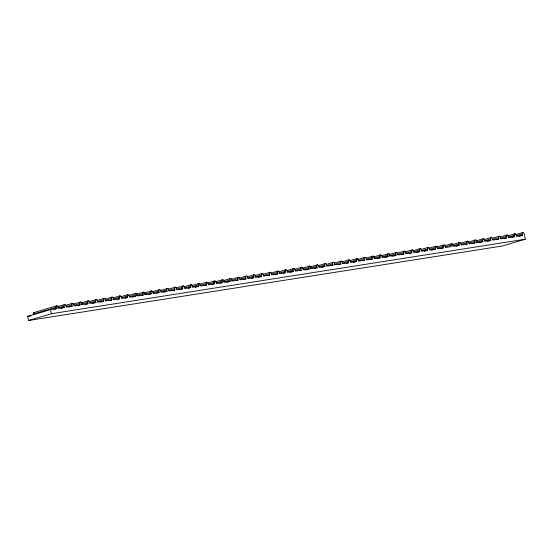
<?xml version="1.0" encoding="UTF-8"?>
<svg xmlns="http://www.w3.org/2000/svg" width="553" height="553" viewBox="0 0 553 553"><rect width="100%" height="100%" fill="white"/><g stroke="black" fill="none" stroke-linecap="round" stroke-linejoin="round"><path stroke-width="0.83" d="M33.947 312.563L56.786 305.788A1.403 0.995 73.5 0 1 58.079 306.998L58.39 308.367L64.314 307.44L64.003 306.072A1.403 0.995 73.5 0 1 64.68 304.544A1.403 0.995 73.5 0 1 65.98 305.761L66.284 307.129L72.208 306.196L71.904 304.827A1.403 0.995 73.5 0 1 72.581 303.307A1.403 0.995 73.5 0 1 73.881 304.516L74.185 305.885L80.109 304.952L79.805 303.583A1.403 0.995 73.5 0 1 80.482 302.062A1.403 0.995 73.5 0 1 81.775 303.272L82.086 304.641L88.01 303.715L87.699 302.346A1.403 0.995 73.5 0 1 88.383 300.818A1.403 0.995 73.5 0 1 89.676 302.035L89.987 303.403L95.911 302.47L95.6 301.102A1.403 0.995 73.5 0 1 96.277 299.581A1.403 0.995 73.5 0 1 97.577 300.791L97.881 302.159L103.805 301.226L103.501 299.857A1.403 0.995 73.5 0 1 104.178 298.337A1.403 0.995 73.5 0 1 105.471 299.553L105.782 300.915L111.706 299.989L111.395 298.62A1.403 0.995 73.5 0 1 112.079 297.092A1.403 0.995 73.5 0 1 113.372 298.309L113.683 299.678L119.607 298.744L119.296 297.376A1.403 0.995 73.5 0 1 119.973 295.855A1.403 0.995 73.5 0 1 121.273 297.065L121.577 298.433L127.501 297.5L127.197 296.132A1.403 0.995 73.5 0 1 127.874 294.611A1.403 0.995 73.5 0 1 129.167 295.827L129.478 297.189L135.402 296.263L135.091 294.894A1.403 0.995 73.5 0 1 135.775 293.366A1.403 0.995 73.5 0 1 137.068 294.583L137.379 295.952L143.303 295.019L142.992 293.65A1.403 0.995 73.5 0 1 143.669 292.129A1.403 0.995 73.5 0 1 144.969 293.339L145.273 294.708L151.204 293.774L150.893 292.413A1.403 0.995 73.5 0 1 151.57 290.885A1.403 0.995 73.5 0 1 152.87 292.102L153.174 293.47L159.098 292.537L158.794 291.168A1.403 0.995 73.5 0 1 159.471 289.648A1.403 0.995 73.5 0 1 160.764 290.857L161.075 292.226L166.999 291.293L166.688 289.924A1.403 0.995 73.5 0 1 167.372 288.403A1.403 0.995 73.5 0 1 168.665 289.613L168.976 290.982L174.9 290.055L174.589 288.687A1.403 0.995 73.5 0 1 175.266 287.159A1.403 0.995 73.5 0 1 176.566 288.376L176.87 289.744L182.794 288.811L182.49 287.442A1.403 0.995 73.5 0 1 183.167 285.922A1.403 0.995 73.5 0 1 184.46 287.131L184.771 288.5L190.695 287.567L190.384 286.198A1.403 0.995 73.5 0 1 191.068 284.677A1.403 0.995 73.5 0 1 192.361 285.887L192.672 287.256L198.596 286.33L198.285 284.961A1.403 0.995 73.5 0 1 198.962 283.433A1.403 0.995 73.5 0 1 200.262 284.65L200.566 286.019L206.49 285.085L206.186 283.717A1.403 0.995 73.5 0 1 206.863 282.196A1.403 0.995 73.5 0 1 208.156 283.406L208.467 284.774L214.391 283.841L214.087 282.472A1.403 0.995 73.5 0 1 214.764 280.952A1.403 0.995 73.5 0 1 216.057 282.161L216.368 283.53L222.292 282.604L221.981 281.235A1.403 0.995 73.5 0 1 222.659 279.707A1.403 0.995 73.5 0 1 223.958 280.924L224.269 282.293L230.193 281.359L229.882 279.991A1.403 0.995 73.5 0 1 230.56 278.47A1.403 0.995 73.5 0 1 231.859 279.68L232.163 281.048L238.087 280.115L237.783 278.747A1.403 0.995 73.5 0 1 238.461 277.226A1.403 0.995 73.5 0 1 239.753 278.436L240.064 279.804L245.988 278.878L245.677 277.509A1.403 0.995 73.5 0 1 246.362 275.982A1.403 0.995 73.5 0 1 247.654 277.198L247.965 278.567L253.889 277.634L253.578 276.265A1.403 0.995 73.5 0 1 254.256 274.744A1.403 0.995 73.5 0 1 255.555 275.954L255.859 277.323L261.783 276.389L261.479 275.021A1.403 0.995 73.5 0 1 262.157 273.5A1.403 0.995 73.5 0 1 263.449 274.717L263.76 276.078L269.684 275.152L269.373 273.783A1.403 0.995 73.5 0 1 270.058 272.256A1.403 0.995 73.5 0 1 271.35 273.472L271.661 274.841L277.585 273.908L277.274 272.539A1.403 0.995 73.5 0 1 277.952 271.018A1.403 0.995 73.5 0 1 279.251 272.228L279.555 273.597L285.479 272.664L285.175 271.295A1.403 0.995 73.5 0 1 285.853 269.774A1.403 0.995 73.5 0 1 287.152 270.991L287.456 272.353L293.38 271.426L293.076 270.058A1.403 0.995 73.5 0 1 293.754 268.53A1.403 0.995 73.5 0 1 295.046 269.746L295.357 271.115L301.281 270.182L300.97 268.813A1.403 0.995 73.5 0 1 301.648 267.293A1.403 0.995 73.5 0 1 302.947 268.502L303.258 269.871L309.182 268.938L308.871 267.576A1.403 0.995 73.5 0 1 309.549 266.048A1.403 0.995 73.5 0 1 310.848 267.265L311.152 268.634L317.076 267.7L316.772 266.332A1.403 0.995 73.5 0 1 317.45 264.811A1.403 0.995 73.5 0 1 318.742 266.021L319.053 267.389L324.977 266.456L324.666 265.087A1.403 0.995 73.5 0 1 325.351 263.567A1.403 0.995 73.5 0 1 326.643 264.776L326.954 266.145L332.878 265.219L332.567 263.85A1.403 0.995 73.5 0 1 333.245 262.322A1.403 0.995 73.5 0 1 334.544 263.539L334.848 264.908L340.772 263.975L340.468 262.606A1.403 0.995 73.5 0 1 341.146 261.085A1.403 0.995 73.5 0 1 342.438 262.295L342.749 263.663L348.673 262.73L348.362 261.362A1.403 0.995 73.5 0 1 349.047 259.841A1.403 0.995 73.5 0 1 350.339 261.051L350.65 262.419L356.574 261.493L356.263 260.124A1.403 0.995 73.5 0 1 356.941 258.597A1.403 0.995 73.5 0 1 358.24 259.813L358.544 261.182L364.468 260.249L364.164 258.88A1.403 0.995 73.5 0 1 364.842 257.359A1.403 0.995 73.5 0 1 366.141 258.569L366.445 259.938L372.369 259.004L372.065 257.636A1.403 0.995 73.5 0 1 372.743 256.115A1.403 0.995 73.5 0 1 374.035 257.325L374.346 258.693L380.27 257.767L379.959 256.398A1.403 0.995 73.5 0 1 380.644 254.871A1.403 0.995 73.5 0 1 381.936 256.087L382.247 257.456L388.171 256.523L387.86 255.154A1.403 0.995 73.5 0 1 388.538 253.633A1.403 0.995 73.5 0 1 389.837 254.843L390.142 256.212L396.066 255.279L395.761 253.91A1.403 0.995 73.5 0 1 396.439 252.389A1.403 0.995 73.5 0 1 397.731 253.599L398.042 254.968L403.966 254.041L403.655 252.673A1.403 0.995 73.5 0 1 404.34 251.145A1.403 0.995 73.5 0 1 405.632 252.362L405.943 253.73L411.867 252.797L411.556 251.428A1.403 0.995 73.5 0 1 412.234 249.908A1.403 0.995 73.5 0 1 413.533 251.117L413.838 252.486L419.762 251.553L419.457 250.184A1.403 0.995 73.5 0 1 420.135 248.663A1.403 0.995 73.5 0 1 421.427 249.88L421.739 251.242L427.663 250.315L427.351 248.947A1.403 0.995 73.5 0 1 428.036 247.419A1.403 0.995 73.5 0 1 429.328 248.636L429.64 250.004L435.564 249.071L435.252 247.703A1.403 0.995 73.5 0 1 435.93 246.182A1.403 0.995 73.5 0 1 437.229 247.391L437.534 248.76L443.458 247.827L443.153 246.458A1.403 0.995 73.5 0 1 443.831 244.938A1.403 0.995 73.5 0 1 445.13 246.154L445.435 247.516L451.359 246.59L451.054 245.221A1.403 0.995 73.5 0 1 451.732 243.693A1.403 0.995 73.5 0 1 453.025 244.91L453.336 246.279L459.26 245.345L458.949 243.977A1.403 0.995 73.5 0 1 459.633 242.456A1.403 0.995 73.5 0 1 460.925 243.666L461.237 245.034L467.161 244.101L466.85 242.739A1.403 0.995 73.5 0 1 467.527 241.212A1.403 0.995 73.5 0 1 468.826 242.428L469.131 243.797L475.055 242.864L474.75 241.495A1.403 0.995 73.5 0 1 475.428 239.974A1.403 0.995 73.5 0 1 476.721 241.184L477.032 242.553L482.956 241.62L482.645 240.251A1.403 0.995 73.5 0 1 483.329 238.73A1.403 0.995 73.5 0 1 484.622 239.94L484.933 241.308L490.857 240.382L490.546 239.014A1.403 0.995 73.5 0 1 491.223 237.486A1.403 0.995 73.5 0 1 492.523 238.702L492.827 240.071L498.751 239.138L498.447 237.769A1.403 0.995 73.5 0 1 499.124 236.249A1.403 0.995 73.5 0 1 500.417 237.458L500.728 238.827L506.652 237.894L506.348 236.525A1.403 0.995 73.5 0 1 507.025 235.004A1.403 0.995 73.5 0 1 508.318 236.214L508.629 237.583L514.553 236.656L514.242 235.288A1.403 0.995 73.5 0 1 514.919 233.76A1.403 0.995 73.5 0 1 516.219 234.977L516.523 236.345L522.454 235.412L522.143 234.043A1.403 0.995 73.5 0 1 522.82 232.523A1.403 0.995 73.5 0 1 524.12 233.732L525.35 239.207L502.511 245.981L28.576 320.491L27.65 316.385L50.489 309.611L56.413 308.678L56.102 307.309A1.403 0.995 73.5 0 1 56.786 305.788M57.339 306.721L64.68 304.544M56.102 307.309L33.263 314.083A1.403 0.995 73.5 0 1 33.512 312.798A1.403 0.995 73.5 0 1 34.535 312.701M65.24 305.484L72.581 303.307M57.477 308.007L64.003 306.072M53.966 309.404L56.413 308.678M73.141 304.24L80.482 302.062M66.194 306.521L71.904 304.827M61.051 308.408L64.314 307.44M81.858 302.754L88.383 300.818M74.095 305.277L79.805 303.583M68.945 307.164L72.208 306.196M88.936 301.758L96.277 299.581M81.173 304.281L87.699 302.346M78.478 305.436L80.109 304.952M28.576 320.491L51.415 313.717L525.35 239.207M96.837 300.514L104.178 298.337M89.89 302.795L95.6 301.102M85.563 304.44L88.01 303.715M104.738 299.27L112.079 297.092M97.791 301.551L103.501 299.857M92.648 303.438L95.911 302.47M113.448 297.791L119.973 295.855M105.685 300.314L111.395 298.62M100.542 302.194L103.805 301.226M120.533 296.788L127.874 294.611M112.771 299.311L119.296 297.376M110.075 300.473L111.706 299.989M128.434 295.544L135.775 293.366M121.487 297.825L127.197 296.132M117.16 299.47L119.607 298.744M136.328 294.307L143.669 292.129M129.381 296.588L135.091 294.894M125.054 298.226L127.501 297.5M144.229 293.062L151.57 290.885M136.467 295.585L142.992 293.65M132.139 297.231L135.402 296.263M152.13 291.818L159.471 289.648M144.368 294.341L150.893 292.413M141.672 295.502L143.303 295.019M160.031 290.581L167.372 288.403M153.084 292.862L158.794 291.168M148.757 294.5L151.204 293.774M167.925 289.337L175.266 287.159M160.978 291.618L166.688 289.924M156.651 293.263L159.098 292.537M175.826 288.099L183.167 285.922M168.879 290.38L174.589 288.687M163.736 292.261L166.999 291.293M183.727 286.855L191.068 284.677M176.78 289.136L182.49 287.442M173.269 290.532L174.9 290.055M191.621 285.611L198.962 283.433M184.674 287.892L190.384 286.198M180.347 289.537L182.794 288.811M199.522 284.373L206.863 282.196M191.76 286.896L198.285 284.961M188.248 288.293L190.695 287.567M207.423 283.129L214.764 280.952M199.661 285.652L206.186 283.717M195.333 287.297L198.596 286.33M215.317 281.885L222.659 279.707M208.377 284.166L214.087 282.472M204.859 285.569L206.49 285.085M223.218 280.648L230.56 278.47M216.271 282.929L221.981 281.235M211.944 284.567L214.391 283.841M231.119 279.403L238.461 277.226M223.357 281.926L229.882 279.991M219.845 283.33L222.292 282.604M239.02 278.159L246.362 275.982M231.258 280.682L237.783 278.747M226.93 282.327L230.193 281.359M247.73 276.68L254.256 274.744M239.967 279.203L245.677 277.509M236.456 280.599L238.087 280.115M254.815 275.677L262.157 273.5M247.868 277.959L253.578 276.265M243.541 279.604L245.988 278.878M262.716 274.433L270.058 272.256M254.954 276.956L261.479 275.021M251.442 278.359L253.889 277.634M270.611 273.196L277.952 271.018M263.663 275.477L269.373 273.783M258.521 277.357L261.783 276.389M279.327 271.71L285.853 269.774M271.564 274.233L277.274 272.539M268.053 275.636L269.684 275.152M286.413 270.707L293.754 268.53M278.65 273.23L285.175 271.295M275.138 274.634L277.585 273.908M294.307 269.47L301.648 267.293M287.366 271.751L293.076 270.058M283.032 273.389L285.479 272.664M302.208 268.226L309.549 266.048M295.261 270.507L300.97 268.813M290.118 272.394L293.38 271.426M310.109 266.981L317.45 264.811M303.162 269.263L308.871 267.576M299.65 270.666L301.281 270.182M318.01 265.744L325.351 263.567M310.247 268.267L316.772 266.332M305.104 270.147L309.182 268.938M325.904 264.5L333.245 262.322M318.957 266.781L324.666 265.087M314.629 268.426L317.076 267.7M334.62 263.021L341.146 261.085M326.858 265.544L332.567 263.85M321.715 267.424L324.977 266.456M341.706 262.018L349.047 259.841M333.943 264.541L340.468 262.606M331.247 265.696L332.878 265.219M349.6 260.774L356.941 258.597M342.653 263.055L348.362 261.362M338.325 264.7L340.772 263.975M357.501 259.537L364.842 257.359M350.554 261.818L356.263 260.124M346.226 263.456L348.673 262.73M366.217 258.051L372.743 256.115M358.455 260.574L364.164 258.88M353.312 262.461L356.574 261.493M373.296 257.048L380.644 254.871M366.356 259.329L372.065 257.636M362.837 260.733L364.468 260.249M381.197 255.811L388.538 253.633M374.25 258.092L379.959 256.398M369.922 259.73L372.369 259.004M389.098 254.567L396.439 252.389M382.151 256.848L387.86 255.154M377.823 258.493L380.27 257.767M396.999 253.322L404.34 251.145M389.236 255.845L395.761 253.91M384.909 257.491L388.171 256.523M404.893 252.085L412.234 249.908M397.13 254.608L403.655 252.673M392.803 256.246L396.066 255.279M412.794 250.841L420.135 248.663M405.847 253.122L411.556 251.428M401.519 254.767L403.966 254.041M420.695 249.597L428.036 247.419M413.748 251.878L419.457 250.184M409.42 253.523L411.867 252.797M428.589 248.359L435.93 246.182M420.826 250.882L427.351 248.947M416.499 252.521L419.762 251.553M436.49 247.115L443.831 244.938M429.543 249.396L435.252 247.703M424.4 251.283L427.663 250.315M444.391 245.871L451.732 243.693M437.444 248.152L443.153 246.458M431.485 250.281L435.564 249.071M452.292 244.633L459.633 242.456M445.345 246.915L451.054 245.221M441.011 248.553L443.458 247.827M460.186 243.389L467.527 241.212M452.423 245.912L458.949 243.977M468.087 242.145L475.428 239.974M461.14 244.426L466.85 242.739M455.997 246.313L459.26 245.345M475.988 240.908L483.329 238.73M469.041 243.189L474.75 241.495M465.529 244.585L467.161 244.101M483.882 239.663L491.223 237.486M476.119 242.186L482.645 240.251M472.608 243.59L475.055 242.864M491.783 238.426L499.124 236.249M484.836 240.707L490.546 239.014M479.693 242.587L482.956 241.62M500.5 236.94L507.025 235.004M492.737 239.463L498.447 237.769M487.594 241.343L490.857 240.382M507.578 235.937L514.919 233.76M499.815 238.461L506.348 236.525M497.119 239.622L498.751 239.138M515.479 234.7L522.82 232.523M508.532 236.981L514.242 235.288M504.205 238.62L506.652 237.894M516.433 235.737L522.143 234.043M511.29 237.624L514.553 236.656M519.191 236.38L522.454 235.412M27.65 316.385L31.037 315.853M50.489 309.611L51.415 313.717"/></g></svg>
